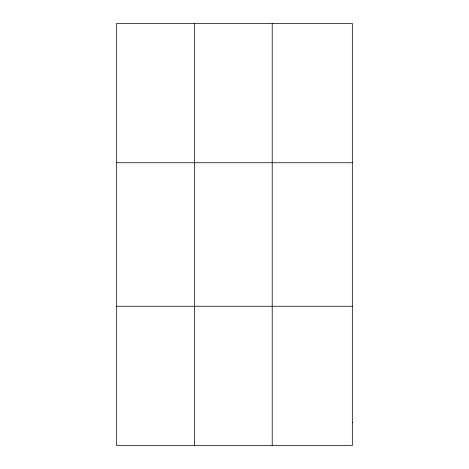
<?xml version="1.0" encoding="UTF-8"?>
<svg xmlns="http://www.w3.org/2000/svg" width="469" height="469" viewBox="0 0 469 469"><rect width="100%" height="100%" fill="white"/><g stroke="black" fill="none" stroke-linecap="round" stroke-linejoin="round"><path stroke-width="0.7" d="M194.436 23.45L194.436 445.55M272.208 23.45L272.208 445.55M116.67 162.743L352.33 162.743M116.67 306.257L352.33 306.257M352.33 422.335L352.33 445.55L116.67 445.55L116.67 23.45L352.33 23.45L352.33 422.335"/></g></svg>
